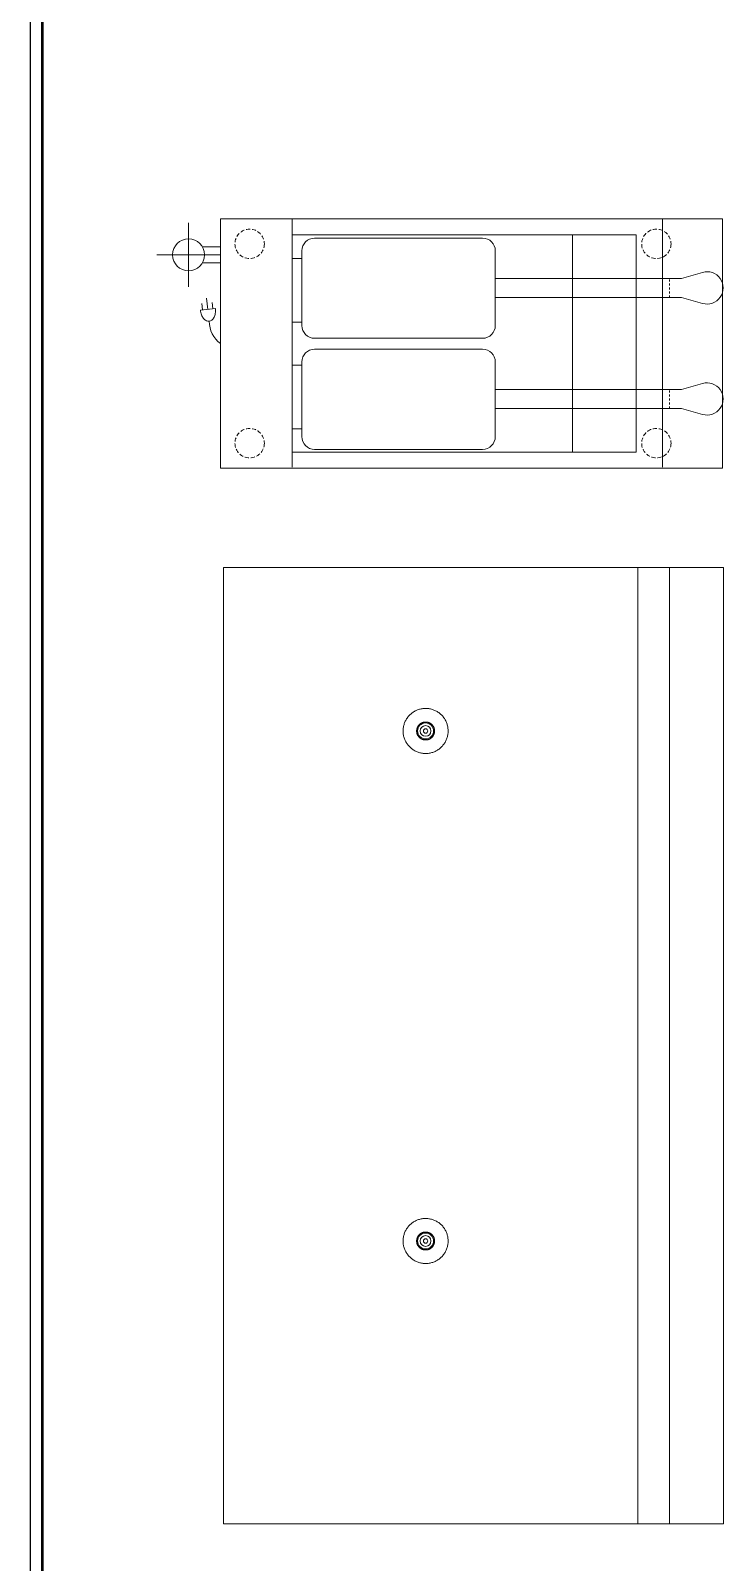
# Model space of a CAD drawing. Header units: inches. Extents: x -460 to 10305, y -938 to 5356.
# Drawn here: x 461.3 to 504.7, y 482.4 to 578.5 of the extents above; entities that cross this region are included whole.
import ezdxf

# ---------------------------------------------------------------- set-up
doc = ezdxf.new("R2010")
doc.units = ezdxf.units.IN
doc.header["$MEASUREMENT"] = 0
doc.linetypes.add('01-0263-G-DWG-BFP-ARCH$0$Dash', pattern=[0.25, 0.125, -0.125])
doc.linetypes.add('01-0263-G-DWG-BFP-ARCH$0$HIDDEN', pattern=[0.375, 0.25, -0.125])
doc.layers.add('01-0263-G-DWG-BFP-ARCH$0$SP-CASE', color=11, linetype='Continuous', lineweight=13)
doc.layers.add('01-0263-G-DWG-BFP-ARCH$0$SP-WALL', color=7, linetype='Continuous')

# ---------------------------------------------------------------- blocks, each defined once
blk = doc.blocks.new('01-0263-G-DWG-BFP-ARCH', base_point=(1295.158, 1352.862))
at = {"layer": '01-0263-G-DWG-BFP-ARCH$0$SP-CASE'}
for p, q in [((1799.57, 1916.319), (1768.07, 1916.319)), ((1768.07, 1916.319), (1768.07, 1900.694)), ((1799.57, 1916.319), (1768.07, 1916.319)), ((1772.57, 1900.74), (1772.57, 1916.319)), ((1795.819, 1916.319), (1795.819, 1900.74)), ((1799.57, 1900.694), (1799.57, 1916.319)), ((1766.936, 1914.569), (1768.07, 1914.569)), ((1794.164, 1915.319), (1772.57, 1915.319)), ((1784.523, 1915.117), (1773.977, 1915.117)), ((1790.164, 1901.694), (1790.164, 1915.319)), ((1794.164, 1901.694), (1794.164, 1915.319)), ((1768.07, 1913.569), (1766.936, 1913.569)), ((1772.57, 1913.849), (1773.18, 1913.849)), ((1773.18, 1914.32), (1773.18, 1909.633)), ((1785.32, 1909.633), (1785.32, 1914.32)), ((1785.32, 1912.591), (1796.999, 1912.591)), ((1796.999, 1912.591), (1798.326, 1912.971)), ((1785.32, 1911.403), (1796.999, 1911.403)), ((1796.999, 1911.403), (1798.326, 1911.022)), ((1773.18, 1909.849), (1772.57, 1909.849)), ((1773.977, 1908.835), (1784.523, 1908.835)), ((1773.977, 1908.148), (1784.523, 1908.148)), ((1773.18, 1907.154), (1772.57, 1907.154)), ((1773.18, 1902.664), (1773.18, 1907.351)), ((1785.32, 1907.351), (1785.32, 1902.664)), ((1796.999, 1905.622), (1798.326, 1906.003)), ((1785.32, 1905.622), (1796.999, 1905.622)), ((1785.32, 1904.434), (1796.999, 1904.434)), ((1796.999, 1904.434), (1798.326, 1904.053)), ((1772.57, 1903.154), (1773.18, 1903.154)), ((1772.57, 1901.694), (1794.164, 1901.694)), ((1784.523, 1901.867), (1773.977, 1901.867)), ((1799.57, 1900.694), (1768.07, 1900.694)), ((1768.258, 1894.445), (1768.258, 1834.445)), ((1799.633, 1894.445), (1768.258, 1894.445)), ((1794.258, 1894.445), (1794.258, 1834.445)), ((1796.258, 1834.445), (1796.258, 1894.445)), ((1799.633, 1834.445), (1799.633, 1894.445)), ((1780.434, 1883.963), (1780.443, 1883.943)), ((1780.434, 1883.963), (1780.443, 1883.943)), ((1780.434, 1883.963), (1780.443, 1883.943)), ((1781.457, 1884.431), (1781.447, 1884.451)), ((1781.457, 1884.431), (1781.447, 1884.451)), ((1781.457, 1884.431), (1781.447, 1884.451)), ((1780.434, 1851.963), (1780.443, 1851.943)), ((1780.434, 1851.963), (1780.443, 1851.943)), ((1780.434, 1851.963), (1780.443, 1851.943)), ((1781.457, 1852.431), (1781.447, 1852.451)), ((1781.457, 1852.431), (1781.447, 1852.451)), ((1781.457, 1852.431), (1781.447, 1852.451)), ((1768.258, 1834.445), (1799.633, 1834.445))]:
    blk.add_line(p, q, dxfattribs=at)
at = {"layer": '01-0263-G-DWG-BFP-ARCH$0$SP-CASE', "lineweight": 5}
for p, q in [((1766.07, 1912.069), (1766.07, 1916.069)), ((1764.07, 1914.069), (1768.07, 1914.069)), ((1767.754, 1910.699), (1766.817, 1910.601)), ((1766.949, 1910.615), (1766.907, 1911.013)), ((1767.27, 1910.648), (1767.196, 1911.36)), ((1767.592, 1910.682), (1767.551, 1911.08))]:
    blk.add_line(p, q, dxfattribs=at)
at = {"layer": '01-0263-G-DWG-BFP-ARCH$0$SP-CASE', "linetype": '01-0263-G-DWG-BFP-ARCH$0$Dash', "lineweight": 5}
for p, q in [((1796.252, 1911.403), (1796.252, 1912.591)), ((1796.252, 1904.434), (1796.252, 1905.622))]:
    blk.add_line(p, q, dxfattribs=at)
at = {"layer": '01-0263-G-DWG-BFP-ARCH$0$SP-CASE'}
for points in [[(1780.945, 1885.611), (1780.889, 1885.61), (1780.832, 1885.607), (1780.776, 1885.601), (1780.72, 1885.593), (1780.664, 1885.583), (1780.609, 1885.571), (1780.554, 1885.556), (1780.5, 1885.539), (1780.447, 1885.521), (1780.394, 1885.5), (1780.343, 1885.476), (1780.292, 1885.451), (1780.242, 1885.424), (1780.194, 1885.395), (1780.147, 1885.364), (1780.101, 1885.331), (1780.056, 1885.297), (1780.013, 1885.26), (1779.971, 1885.222), (1779.931, 1885.182), (1779.892, 1885.141), (1779.855, 1885.098), (1779.82, 1885.054), (1779.787, 1885.008), (1779.755, 1884.961), (1779.725, 1884.913), (1779.698, 1884.864), (1779.672, 1884.813), (1779.649, 1884.762), (1779.627, 1884.709), (1779.608, 1884.656), (1779.59, 1884.602), (1779.575, 1884.548), (1779.562, 1884.493), (1779.551, 1884.437), (1779.543, 1884.381), (1779.537, 1884.325), (1779.533, 1884.269), (1779.531, 1884.212), (1779.531, 1884.156), (1779.534, 1884.099), (1779.539, 1884.043), (1779.547, 1883.987), (1779.556, 1883.931), (1779.568, 1883.876), (1779.582, 1883.821), (1779.598, 1883.767), (1779.616, 1883.713), (1779.637, 1883.66), (1779.659, 1883.608), (1779.684, 1883.557), (1779.71, 1883.508), (1779.739, 1883.459), (1779.769, 1883.411), (1779.802, 1883.365), (1779.836, 1883.32), (1779.872, 1883.276), (1779.91, 1883.234), (1779.949, 1883.193), (1779.99, 1883.154), (1780.032, 1883.117), (1780.076, 1883.081), (1780.122, 1883.047), (1780.168, 1883.015), (1780.216, 1882.985), (1780.265, 1882.957), (1780.315, 1882.931), (1780.366, 1882.907), (1780.418, 1882.884), (1780.471, 1882.864), (1780.525, 1882.847), (1780.579, 1882.831), (1780.634, 1882.817), (1780.69, 1882.806), (1780.746, 1882.797), (1780.802, 1882.79), (1780.858, 1882.785), (1780.915, 1882.783), (1780.945, 1882.783)], [(1780.945, 1882.783), (1781.002, 1882.784), (1781.058, 1882.787), (1781.114, 1882.793), (1781.17, 1882.801), (1781.226, 1882.811), (1781.281, 1882.823), (1781.336, 1882.838), (1781.39, 1882.855), (1781.443, 1882.873), (1781.496, 1882.894), (1781.547, 1882.917), (1781.598, 1882.943), (1781.648, 1882.97), (1781.696, 1882.999), (1781.744, 1883.03), (1781.79, 1883.063), (1781.834, 1883.097), (1781.878, 1883.134), (1781.919, 1883.172), (1781.96, 1883.212), (1781.998, 1883.253), (1782.035, 1883.296), (1782.07, 1883.34), (1782.104, 1883.386), (1782.135, 1883.433), (1782.165, 1883.481), (1782.192, 1883.53), (1782.218, 1883.581), (1782.242, 1883.632), (1782.263, 1883.685), (1782.283, 1883.738), (1782.3, 1883.791), (1782.315, 1883.846), (1782.328, 1883.901), (1782.339, 1883.957), (1782.347, 1884.013), (1782.353, 1884.069), (1782.357, 1884.125), (1782.359, 1884.182), (1782.359, 1884.238), (1782.356, 1884.295), (1782.351, 1884.351), (1782.344, 1884.407), (1782.334, 1884.463), (1782.322, 1884.518), (1782.308, 1884.573), (1782.292, 1884.627), (1782.274, 1884.681), (1782.254, 1884.734), (1782.231, 1884.785), (1782.206, 1884.836), (1782.18, 1884.886), (1782.151, 1884.935), (1782.121, 1884.983), (1782.088, 1885.029), (1782.054, 1885.074), (1782.018, 1885.118), (1781.981, 1885.16), (1781.941, 1885.201), (1781.9, 1885.24), (1781.858, 1885.277), (1781.814, 1885.313), (1781.769, 1885.347), (1781.722, 1885.379), (1781.674, 1885.409), (1781.625, 1885.437), (1781.575, 1885.463), (1781.524, 1885.487), (1781.472, 1885.509), (1781.419, 1885.529), (1781.365, 1885.547), (1781.311, 1885.563), (1781.256, 1885.577), (1781.2, 1885.588), (1781.145, 1885.597), (1781.089, 1885.604), (1781.032, 1885.608), (1780.976, 1885.611), (1780.945, 1885.611)], [(1780.945, 1884.759), (1780.923, 1884.759), (1780.9, 1884.758), (1780.878, 1884.755), (1780.855, 1884.752), (1780.833, 1884.748), (1780.811, 1884.743), (1780.79, 1884.738), (1780.768, 1884.731), (1780.747, 1884.723), (1780.726, 1884.715), (1780.706, 1884.706), (1780.685, 1884.696), (1780.666, 1884.685), (1780.646, 1884.674), (1780.627, 1884.661), (1780.609, 1884.648), (1780.591, 1884.634), (1780.574, 1884.62), (1780.558, 1884.605), (1780.542, 1884.589), (1780.526, 1884.572), (1780.512, 1884.555), (1780.498, 1884.538), (1780.484, 1884.52), (1780.472, 1884.501), (1780.46, 1884.482), (1780.449, 1884.462), (1780.439, 1884.442), (1780.429, 1884.422), (1780.421, 1884.401), (1780.413, 1884.38), (1780.406, 1884.358), (1780.4, 1884.337), (1780.395, 1884.315), (1780.391, 1884.293), (1780.387, 1884.27), (1780.385, 1884.248), (1780.383, 1884.226), (1780.383, 1884.203), (1780.383, 1884.181), (1780.384, 1884.158), (1780.386, 1884.136), (1780.389, 1884.113), (1780.393, 1884.091), (1780.397, 1884.069), (1780.403, 1884.047), (1780.409, 1884.026), (1780.417, 1884.005), (1780.425, 1883.984), (1780.434, 1883.963), (1780.443, 1883.943), (1780.454, 1883.923), (1780.465, 1883.903), (1780.477, 1883.884), (1780.49, 1883.866), (1780.504, 1883.848), (1780.518, 1883.831), (1780.533, 1883.814), (1780.549, 1883.798), (1780.565, 1883.782), (1780.582, 1883.767), (1780.6, 1883.753), (1780.618, 1883.74), (1780.636, 1883.727), (1780.655, 1883.715), (1780.675, 1883.704), (1780.695, 1883.693), (1780.715, 1883.684), (1780.736, 1883.675), (1780.757, 1883.667), (1780.778, 1883.66), (1780.8, 1883.654), (1780.821, 1883.648), (1780.844, 1883.644), (1780.866, 1883.64), (1780.888, 1883.637), (1780.91, 1883.636), (1780.933, 1883.635), (1780.945, 1883.634)], [(1780.945, 1884.759), (1780.923, 1884.759), (1780.9, 1884.758), (1780.878, 1884.755), (1780.855, 1884.752), (1780.833, 1884.748), (1780.811, 1884.743), (1780.79, 1884.738), (1780.768, 1884.731), (1780.747, 1884.723), (1780.726, 1884.715), (1780.706, 1884.706), (1780.685, 1884.696), (1780.666, 1884.685), (1780.646, 1884.674), (1780.627, 1884.661), (1780.609, 1884.648), (1780.591, 1884.634), (1780.574, 1884.62), (1780.558, 1884.605), (1780.542, 1884.589), (1780.526, 1884.572), (1780.512, 1884.555), (1780.498, 1884.538), (1780.484, 1884.52), (1780.472, 1884.501), (1780.46, 1884.482), (1780.449, 1884.462), (1780.439, 1884.442), (1780.429, 1884.422), (1780.421, 1884.401), (1780.413, 1884.38), (1780.406, 1884.358), (1780.4, 1884.337), (1780.395, 1884.315), (1780.391, 1884.293), (1780.387, 1884.27), (1780.385, 1884.248), (1780.383, 1884.226), (1780.383, 1884.203), (1780.383, 1884.181), (1780.384, 1884.158), (1780.386, 1884.136), (1780.389, 1884.113), (1780.393, 1884.091), (1780.397, 1884.069), (1780.403, 1884.047), (1780.409, 1884.026), (1780.417, 1884.005), (1780.425, 1883.984), (1780.434, 1883.963), (1780.443, 1883.943), (1780.454, 1883.923), (1780.465, 1883.903), (1780.477, 1883.884), (1780.49, 1883.866), (1780.504, 1883.848), (1780.518, 1883.831), (1780.533, 1883.814), (1780.549, 1883.798), (1780.565, 1883.782), (1780.582, 1883.767), (1780.6, 1883.753), (1780.618, 1883.74), (1780.636, 1883.727), (1780.655, 1883.715), (1780.675, 1883.704), (1780.695, 1883.693), (1780.715, 1883.684), (1780.736, 1883.675), (1780.757, 1883.667), (1780.778, 1883.66), (1780.8, 1883.654), (1780.821, 1883.648), (1780.844, 1883.644), (1780.866, 1883.64), (1780.888, 1883.637), (1780.91, 1883.636), (1780.933, 1883.635), (1780.945, 1883.634)], [(1780.591, 1884.634), (1780.574, 1884.62), (1780.558, 1884.605), (1780.542, 1884.589), (1780.526, 1884.572), (1780.512, 1884.555)], [(1780.591, 1884.634), (1780.574, 1884.62), (1780.558, 1884.605), (1780.542, 1884.589), (1780.526, 1884.572), (1780.512, 1884.555)], [(1780.591, 1884.634), (1780.574, 1884.62), (1780.558, 1884.605), (1780.542, 1884.589), (1780.526, 1884.572), (1780.512, 1884.555)], [(1780.945, 1884.759), (1780.923, 1884.759), (1780.9, 1884.758), (1780.878, 1884.755), (1780.855, 1884.752), (1780.833, 1884.748), (1780.811, 1884.743), (1780.79, 1884.738), (1780.768, 1884.731), (1780.747, 1884.723), (1780.726, 1884.715), (1780.706, 1884.706)], [(1780.945, 1884.759), (1780.923, 1884.759), (1780.9, 1884.758), (1780.878, 1884.755), (1780.855, 1884.752), (1780.833, 1884.748)], [(1780.945, 1884.759), (1780.923, 1884.759), (1780.9, 1884.758), (1780.878, 1884.755), (1780.855, 1884.752), (1780.833, 1884.748)], [(1781.047, 1884.75), (1781.024, 1884.754), (1781.002, 1884.757), (1780.98, 1884.758), (1780.957, 1884.759), (1780.945, 1884.759)], [(1781.047, 1884.75), (1781.024, 1884.754), (1781.002, 1884.757), (1780.98, 1884.758), (1780.957, 1884.759), (1780.945, 1884.759)], [(1781.196, 1884.701), (1781.175, 1884.71), (1781.155, 1884.719), (1781.134, 1884.727), (1781.112, 1884.734), (1781.091, 1884.74), (1781.069, 1884.746), (1781.047, 1884.75), (1781.024, 1884.754), (1781.002, 1884.757), (1780.98, 1884.758), (1780.957, 1884.759), (1780.945, 1884.759)], [(1780.945, 1883.634), (1780.968, 1883.635), (1780.99, 1883.636), (1781.012, 1883.639), (1781.035, 1883.642), (1781.057, 1883.646), (1781.079, 1883.651), (1781.101, 1883.656), (1781.122, 1883.663), (1781.143, 1883.671), (1781.164, 1883.679), (1781.185, 1883.688), (1781.205, 1883.698), (1781.225, 1883.709), (1781.244, 1883.72), (1781.263, 1883.733), (1781.281, 1883.746), (1781.299, 1883.76), (1781.316, 1883.774), (1781.333, 1883.789), (1781.349, 1883.805), (1781.364, 1883.822), (1781.379, 1883.839), (1781.393, 1883.856), (1781.406, 1883.874), (1781.418, 1883.893), (1781.43, 1883.912), (1781.441, 1883.932), (1781.451, 1883.952), (1781.461, 1883.972), (1781.469, 1883.993), (1781.477, 1884.014), (1781.484, 1884.036), (1781.49, 1884.057), (1781.495, 1884.079), (1781.499, 1884.101), (1781.503, 1884.124), (1781.505, 1884.146), (1781.507, 1884.168), (1781.508, 1884.191), (1781.507, 1884.213), (1781.506, 1884.236), (1781.504, 1884.258), (1781.501, 1884.281), (1781.498, 1884.303), (1781.493, 1884.325), (1781.487, 1884.347), (1781.481, 1884.368), (1781.474, 1884.389), (1781.466, 1884.41), (1781.457, 1884.431), (1781.447, 1884.451), (1781.436, 1884.471), (1781.425, 1884.491), (1781.413, 1884.51), (1781.4, 1884.528), (1781.386, 1884.546), (1781.372, 1884.563), (1781.357, 1884.58), (1781.341, 1884.596), (1781.325, 1884.612), (1781.308, 1884.627), (1781.291, 1884.641), (1781.273, 1884.654), (1781.254, 1884.667), (1781.235, 1884.679), (1781.216, 1884.69), (1781.196, 1884.701), (1781.175, 1884.71), (1781.155, 1884.719), (1781.134, 1884.727), (1781.112, 1884.734), (1781.091, 1884.74), (1781.069, 1884.746), (1781.047, 1884.75), (1781.024, 1884.754), (1781.002, 1884.757), (1780.98, 1884.758), (1780.957, 1884.759), (1780.945, 1884.759)], [(1780.945, 1883.634), (1780.968, 1883.635), (1780.99, 1883.636), (1781.012, 1883.639), (1781.035, 1883.642), (1781.057, 1883.646), (1781.079, 1883.651), (1781.101, 1883.656), (1781.122, 1883.663), (1781.143, 1883.671), (1781.164, 1883.679), (1781.185, 1883.688), (1781.205, 1883.698), (1781.225, 1883.709), (1781.244, 1883.72), (1781.263, 1883.733), (1781.281, 1883.746), (1781.299, 1883.76), (1781.316, 1883.774), (1781.333, 1883.789), (1781.349, 1883.805), (1781.364, 1883.822), (1781.379, 1883.839), (1781.393, 1883.856), (1781.406, 1883.874), (1781.418, 1883.893), (1781.43, 1883.912), (1781.441, 1883.932), (1781.451, 1883.952), (1781.461, 1883.972), (1781.469, 1883.993), (1781.477, 1884.014), (1781.484, 1884.036), (1781.49, 1884.057), (1781.495, 1884.079), (1781.499, 1884.101), (1781.503, 1884.124), (1781.505, 1884.146), (1781.507, 1884.168), (1781.508, 1884.191), (1781.507, 1884.213), (1781.506, 1884.236), (1781.504, 1884.258), (1781.501, 1884.281), (1781.498, 1884.303), (1781.493, 1884.325), (1781.487, 1884.347), (1781.481, 1884.368), (1781.474, 1884.389), (1781.466, 1884.41), (1781.457, 1884.431), (1781.447, 1884.451), (1781.436, 1884.471), (1781.425, 1884.491), (1781.413, 1884.51), (1781.4, 1884.528), (1781.386, 1884.546), (1781.372, 1884.563), (1781.357, 1884.58), (1781.341, 1884.596), (1781.325, 1884.612), (1781.308, 1884.627), (1781.291, 1884.641), (1781.273, 1884.654), (1781.254, 1884.667), (1781.235, 1884.679), (1781.216, 1884.69), (1781.196, 1884.701), (1781.175, 1884.71), (1781.155, 1884.719), (1781.134, 1884.727), (1781.112, 1884.734), (1781.091, 1884.74), (1781.069, 1884.746), (1781.047, 1884.75), (1781.024, 1884.754), (1781.002, 1884.757), (1780.98, 1884.758), (1780.957, 1884.759), (1780.945, 1884.759)], [(1781.386, 1884.546), (1781.372, 1884.563), (1781.357, 1884.58), (1781.341, 1884.596), (1781.325, 1884.612), (1781.308, 1884.627), (1781.291, 1884.641), (1781.273, 1884.654), (1781.254, 1884.667)], [(1781.386, 1884.546), (1781.372, 1884.563), (1781.357, 1884.58), (1781.341, 1884.596), (1781.325, 1884.612), (1781.308, 1884.627), (1781.291, 1884.641), (1781.273, 1884.654), (1781.254, 1884.667)], [(1781.386, 1884.546), (1781.372, 1884.563), (1781.357, 1884.58), (1781.341, 1884.596), (1781.325, 1884.612), (1781.308, 1884.627), (1781.291, 1884.641), (1781.273, 1884.654), (1781.254, 1884.667)], [(1780.413, 1884.38), (1780.406, 1884.358), (1780.4, 1884.337), (1780.395, 1884.315), (1780.391, 1884.293), (1780.387, 1884.27), (1780.385, 1884.248), (1780.383, 1884.226), (1780.383, 1884.203), (1780.383, 1884.181), (1780.384, 1884.158), (1780.386, 1884.136), (1780.389, 1884.113)], [(1780.413, 1884.38), (1780.406, 1884.358), (1780.4, 1884.337), (1780.395, 1884.315), (1780.391, 1884.293), (1780.387, 1884.27), (1780.385, 1884.248), (1780.383, 1884.226), (1780.383, 1884.203), (1780.383, 1884.181), (1780.384, 1884.158), (1780.386, 1884.136), (1780.389, 1884.113)], [(1780.413, 1884.38), (1780.406, 1884.358), (1780.4, 1884.337), (1780.395, 1884.315), (1780.391, 1884.293), (1780.387, 1884.27), (1780.385, 1884.248), (1780.383, 1884.226), (1780.383, 1884.203), (1780.383, 1884.181), (1780.384, 1884.158), (1780.386, 1884.136), (1780.389, 1884.113)], [(1780.393, 1884.091), (1780.397, 1884.069), (1780.403, 1884.047)], [(1780.472, 1884.501), (1780.46, 1884.482), (1780.449, 1884.462), (1780.439, 1884.442)], [(1780.504, 1883.848), (1780.518, 1883.831), (1780.533, 1883.814), (1780.549, 1883.798), (1780.565, 1883.782), (1780.582, 1883.767), (1780.6, 1883.753), (1780.618, 1883.74), (1780.636, 1883.727)], [(1780.504, 1883.848), (1780.518, 1883.831), (1780.533, 1883.814), (1780.549, 1883.798), (1780.565, 1883.782), (1780.582, 1883.767), (1780.6, 1883.753), (1780.618, 1883.74), (1780.636, 1883.727)], [(1780.504, 1883.848), (1780.518, 1883.831), (1780.533, 1883.814), (1780.549, 1883.798), (1780.565, 1883.782), (1780.582, 1883.767), (1780.6, 1883.753), (1780.618, 1883.74), (1780.636, 1883.727)], [(1780.695, 1883.693), (1780.715, 1883.684), (1780.736, 1883.675), (1780.757, 1883.667), (1780.778, 1883.66), (1780.8, 1883.654), (1780.821, 1883.648), (1780.844, 1883.644), (1780.866, 1883.64), (1780.888, 1883.637), (1780.91, 1883.636), (1780.933, 1883.635), (1780.945, 1883.634)], [(1780.844, 1883.644), (1780.866, 1883.64), (1780.888, 1883.637), (1780.91, 1883.636), (1780.933, 1883.635), (1780.945, 1883.634)], [(1780.844, 1883.644), (1780.866, 1883.64), (1780.888, 1883.637), (1780.91, 1883.636), (1780.933, 1883.635), (1780.945, 1883.634)], [(1780.945, 1883.634), (1780.968, 1883.635), (1780.99, 1883.636), (1781.012, 1883.639), (1781.035, 1883.642), (1781.057, 1883.646), (1781.079, 1883.651), (1781.101, 1883.656), (1781.122, 1883.663), (1781.143, 1883.671), (1781.164, 1883.679), (1781.185, 1883.688)], [(1780.945, 1883.634), (1780.968, 1883.635), (1780.99, 1883.636), (1781.012, 1883.639), (1781.035, 1883.642), (1781.057, 1883.646)], [(1780.945, 1883.634), (1780.968, 1883.635), (1780.99, 1883.636), (1781.012, 1883.639), (1781.035, 1883.642), (1781.057, 1883.646)], [(1781.299, 1883.76), (1781.316, 1883.774), (1781.333, 1883.789), (1781.349, 1883.805), (1781.364, 1883.822), (1781.379, 1883.839)], [(1781.299, 1883.76), (1781.316, 1883.774), (1781.333, 1883.789), (1781.349, 1883.805), (1781.364, 1883.822), (1781.379, 1883.839)], [(1781.299, 1883.76), (1781.316, 1883.774), (1781.333, 1883.789), (1781.349, 1883.805), (1781.364, 1883.822), (1781.379, 1883.839)], [(1781.418, 1883.893), (1781.43, 1883.912), (1781.441, 1883.932), (1781.451, 1883.952)], [(1781.477, 1884.014), (1781.484, 1884.036), (1781.49, 1884.057), (1781.495, 1884.079), (1781.499, 1884.101), (1781.503, 1884.124), (1781.505, 1884.146), (1781.507, 1884.168), (1781.508, 1884.191), (1781.507, 1884.213), (1781.506, 1884.236), (1781.504, 1884.258), (1781.501, 1884.281)], [(1781.477, 1884.014), (1781.484, 1884.036), (1781.49, 1884.057), (1781.495, 1884.079), (1781.499, 1884.101), (1781.503, 1884.124), (1781.505, 1884.146), (1781.507, 1884.168), (1781.508, 1884.191), (1781.507, 1884.213), (1781.506, 1884.236), (1781.504, 1884.258), (1781.501, 1884.281)], [(1781.477, 1884.014), (1781.484, 1884.036), (1781.49, 1884.057), (1781.495, 1884.079), (1781.499, 1884.101), (1781.503, 1884.124), (1781.505, 1884.146), (1781.507, 1884.168), (1781.508, 1884.191), (1781.507, 1884.213), (1781.506, 1884.236), (1781.504, 1884.258), (1781.501, 1884.281)], [(1781.498, 1884.303), (1781.493, 1884.325), (1781.487, 1884.347)], [(1780.945, 1853.611), (1780.889, 1853.61), (1780.832, 1853.607), (1780.776, 1853.601), (1780.72, 1853.593), (1780.664, 1853.583), (1780.609, 1853.571), (1780.554, 1853.556), (1780.5, 1853.539), (1780.447, 1853.521), (1780.394, 1853.5), (1780.343, 1853.476), (1780.292, 1853.451), (1780.242, 1853.424), (1780.194, 1853.395), (1780.147, 1853.364), (1780.101, 1853.331), (1780.056, 1853.297), (1780.013, 1853.26), (1779.971, 1853.222), (1779.931, 1853.182), (1779.892, 1853.141), (1779.855, 1853.098), (1779.82, 1853.054), (1779.787, 1853.008), (1779.755, 1852.961), (1779.725, 1852.913), (1779.698, 1852.864), (1779.672, 1852.813), (1779.649, 1852.762), (1779.627, 1852.709), (1779.608, 1852.656), (1779.59, 1852.602), (1779.575, 1852.548), (1779.562, 1852.493), (1779.551, 1852.437), (1779.543, 1852.381), (1779.537, 1852.325), (1779.533, 1852.269), (1779.531, 1852.212), (1779.531, 1852.156), (1779.534, 1852.099), (1779.539, 1852.043), (1779.547, 1851.987), (1779.556, 1851.931), (1779.568, 1851.876), (1779.582, 1851.821), (1779.598, 1851.767), (1779.616, 1851.713), (1779.637, 1851.66), (1779.659, 1851.608), (1779.684, 1851.557), (1779.71, 1851.508), (1779.739, 1851.459), (1779.769, 1851.411), (1779.802, 1851.365), (1779.836, 1851.32), (1779.872, 1851.276), (1779.91, 1851.234), (1779.949, 1851.193), (1779.99, 1851.154), (1780.032, 1851.117), (1780.076, 1851.081), (1780.122, 1851.047), (1780.168, 1851.015), (1780.216, 1850.985), (1780.265, 1850.957), (1780.315, 1850.931), (1780.366, 1850.907), (1780.418, 1850.884), (1780.471, 1850.864), (1780.525, 1850.847), (1780.579, 1850.831), (1780.634, 1850.817), (1780.69, 1850.806), (1780.746, 1850.797), (1780.802, 1850.79), (1780.858, 1850.785), (1780.915, 1850.783), (1780.945, 1850.783)], [(1780.945, 1850.783), (1781.002, 1850.784), (1781.058, 1850.787), (1781.114, 1850.793), (1781.17, 1850.801), (1781.226, 1850.811), (1781.281, 1850.823), (1781.336, 1850.838), (1781.39, 1850.855), (1781.443, 1850.873), (1781.496, 1850.894), (1781.547, 1850.917), (1781.598, 1850.943), (1781.648, 1850.97), (1781.696, 1850.999), (1781.744, 1851.03), (1781.79, 1851.063), (1781.834, 1851.097), (1781.878, 1851.134), (1781.919, 1851.172), (1781.96, 1851.212), (1781.998, 1851.253), (1782.035, 1851.296), (1782.07, 1851.34), (1782.104, 1851.386), (1782.135, 1851.433), (1782.165, 1851.481), (1782.192, 1851.53), (1782.218, 1851.581), (1782.242, 1851.632), (1782.263, 1851.685), (1782.283, 1851.738), (1782.3, 1851.791), (1782.315, 1851.846), (1782.328, 1851.901), (1782.339, 1851.957), (1782.347, 1852.013), (1782.353, 1852.069), (1782.357, 1852.125), (1782.359, 1852.182), (1782.359, 1852.238), (1782.356, 1852.295), (1782.351, 1852.351), (1782.344, 1852.407), (1782.334, 1852.463), (1782.322, 1852.518), (1782.308, 1852.573), (1782.292, 1852.627), (1782.274, 1852.681), (1782.254, 1852.734), (1782.231, 1852.785), (1782.206, 1852.836), (1782.18, 1852.886), (1782.151, 1852.935), (1782.121, 1852.983), (1782.088, 1853.029), (1782.054, 1853.074), (1782.018, 1853.118), (1781.981, 1853.16), (1781.941, 1853.201), (1781.9, 1853.24), (1781.858, 1853.277), (1781.814, 1853.313), (1781.769, 1853.347), (1781.722, 1853.379), (1781.674, 1853.409), (1781.625, 1853.437), (1781.575, 1853.463), (1781.524, 1853.487), (1781.472, 1853.509), (1781.419, 1853.529), (1781.365, 1853.547), (1781.311, 1853.563), (1781.256, 1853.577), (1781.2, 1853.588), (1781.145, 1853.597), (1781.089, 1853.604), (1781.032, 1853.608), (1780.976, 1853.611), (1780.945, 1853.611)], [(1780.945, 1852.759), (1780.923, 1852.759), (1780.9, 1852.758), (1780.878, 1852.755), (1780.855, 1852.752), (1780.833, 1852.748), (1780.811, 1852.743), (1780.79, 1852.738), (1780.768, 1852.731), (1780.747, 1852.723), (1780.726, 1852.715), (1780.706, 1852.706), (1780.685, 1852.696), (1780.666, 1852.685), (1780.646, 1852.674), (1780.627, 1852.661), (1780.609, 1852.648), (1780.591, 1852.634), (1780.574, 1852.62), (1780.558, 1852.605), (1780.542, 1852.589), (1780.526, 1852.572), (1780.512, 1852.555), (1780.498, 1852.538), (1780.484, 1852.52), (1780.472, 1852.501), (1780.46, 1852.482), (1780.449, 1852.462), (1780.439, 1852.442), (1780.429, 1852.422), (1780.421, 1852.401), (1780.413, 1852.38), (1780.406, 1852.358), (1780.4, 1852.337), (1780.395, 1852.315), (1780.391, 1852.293), (1780.387, 1852.27), (1780.385, 1852.248), (1780.383, 1852.226), (1780.383, 1852.203), (1780.383, 1852.181), (1780.384, 1852.158), (1780.386, 1852.136), (1780.389, 1852.113), (1780.393, 1852.091), (1780.397, 1852.069), (1780.403, 1852.047), (1780.409, 1852.026), (1780.417, 1852.005), (1780.425, 1851.984), (1780.434, 1851.963), (1780.443, 1851.943), (1780.454, 1851.923), (1780.465, 1851.903), (1780.477, 1851.884), (1780.49, 1851.866), (1780.504, 1851.848), (1780.518, 1851.831), (1780.533, 1851.814), (1780.549, 1851.798), (1780.565, 1851.782), (1780.582, 1851.767), (1780.6, 1851.753), (1780.618, 1851.74), (1780.636, 1851.727), (1780.655, 1851.715), (1780.675, 1851.704), (1780.695, 1851.693), (1780.715, 1851.684), (1780.736, 1851.675), (1780.757, 1851.667), (1780.778, 1851.66), (1780.8, 1851.654), (1780.821, 1851.648), (1780.844, 1851.644), (1780.866, 1851.64), (1780.888, 1851.637), (1780.91, 1851.636), (1780.933, 1851.635), (1780.945, 1851.634)], [(1780.945, 1852.759), (1780.923, 1852.759), (1780.9, 1852.758), (1780.878, 1852.755), (1780.855, 1852.752), (1780.833, 1852.748), (1780.811, 1852.743), (1780.79, 1852.738), (1780.768, 1852.731), (1780.747, 1852.723), (1780.726, 1852.715), (1780.706, 1852.706), (1780.685, 1852.696), (1780.666, 1852.685), (1780.646, 1852.674), (1780.627, 1852.661), (1780.609, 1852.648), (1780.591, 1852.634), (1780.574, 1852.62), (1780.558, 1852.605), (1780.542, 1852.589), (1780.526, 1852.572), (1780.512, 1852.555), (1780.498, 1852.538), (1780.484, 1852.52), (1780.472, 1852.501), (1780.46, 1852.482), (1780.449, 1852.462), (1780.439, 1852.442), (1780.429, 1852.422), (1780.421, 1852.401), (1780.413, 1852.38), (1780.406, 1852.358), (1780.4, 1852.337), (1780.395, 1852.315), (1780.391, 1852.293), (1780.387, 1852.27), (1780.385, 1852.248), (1780.383, 1852.226), (1780.383, 1852.203), (1780.383, 1852.181), (1780.384, 1852.158), (1780.386, 1852.136), (1780.389, 1852.113), (1780.393, 1852.091), (1780.397, 1852.069), (1780.403, 1852.047), (1780.409, 1852.026), (1780.417, 1852.005), (1780.425, 1851.984), (1780.434, 1851.963), (1780.443, 1851.943), (1780.454, 1851.923), (1780.465, 1851.903), (1780.477, 1851.884), (1780.49, 1851.866), (1780.504, 1851.848), (1780.518, 1851.831), (1780.533, 1851.814), (1780.549, 1851.798), (1780.565, 1851.782), (1780.582, 1851.767), (1780.6, 1851.753), (1780.618, 1851.74), (1780.636, 1851.727), (1780.655, 1851.715), (1780.675, 1851.704), (1780.695, 1851.693), (1780.715, 1851.684), (1780.736, 1851.675), (1780.757, 1851.667), (1780.778, 1851.66), (1780.8, 1851.654), (1780.821, 1851.648), (1780.844, 1851.644), (1780.866, 1851.64), (1780.888, 1851.637), (1780.91, 1851.636), (1780.933, 1851.635), (1780.945, 1851.634)], [(1780.413, 1852.38), (1780.406, 1852.358), (1780.4, 1852.337), (1780.395, 1852.315), (1780.391, 1852.293), (1780.387, 1852.27), (1780.385, 1852.248), (1780.383, 1852.226), (1780.383, 1852.203), (1780.383, 1852.181), (1780.384, 1852.158), (1780.386, 1852.136), (1780.389, 1852.113)], [(1780.413, 1852.38), (1780.406, 1852.358), (1780.4, 1852.337), (1780.395, 1852.315), (1780.391, 1852.293), (1780.387, 1852.27), (1780.385, 1852.248), (1780.383, 1852.226), (1780.383, 1852.203), (1780.383, 1852.181), (1780.384, 1852.158), (1780.386, 1852.136), (1780.389, 1852.113)], [(1780.413, 1852.38), (1780.406, 1852.358), (1780.4, 1852.337), (1780.395, 1852.315), (1780.391, 1852.293), (1780.387, 1852.27), (1780.385, 1852.248), (1780.383, 1852.226), (1780.383, 1852.203), (1780.383, 1852.181), (1780.384, 1852.158), (1780.386, 1852.136), (1780.389, 1852.113)], [(1780.393, 1852.091), (1780.397, 1852.069), (1780.403, 1852.047)], [(1780.472, 1852.501), (1780.46, 1852.482), (1780.449, 1852.462), (1780.439, 1852.442)], [(1780.591, 1852.634), (1780.574, 1852.62), (1780.558, 1852.605), (1780.542, 1852.589), (1780.526, 1852.572), (1780.512, 1852.555)], [(1780.591, 1852.634), (1780.574, 1852.62), (1780.558, 1852.605), (1780.542, 1852.589), (1780.526, 1852.572), (1780.512, 1852.555)], [(1780.591, 1852.634), (1780.574, 1852.62), (1780.558, 1852.605), (1780.542, 1852.589), (1780.526, 1852.572), (1780.512, 1852.555)], [(1780.945, 1852.759), (1780.923, 1852.759), (1780.9, 1852.758), (1780.878, 1852.755), (1780.855, 1852.752), (1780.833, 1852.748), (1780.811, 1852.743), (1780.79, 1852.738), (1780.768, 1852.731), (1780.747, 1852.723), (1780.726, 1852.715), (1780.706, 1852.706)], [(1780.945, 1852.759), (1780.923, 1852.759), (1780.9, 1852.758), (1780.878, 1852.755), (1780.855, 1852.752), (1780.833, 1852.748)], [(1780.945, 1852.759), (1780.923, 1852.759), (1780.9, 1852.758), (1780.878, 1852.755), (1780.855, 1852.752), (1780.833, 1852.748)], [(1781.047, 1852.75), (1781.024, 1852.754), (1781.002, 1852.757), (1780.98, 1852.758), (1780.957, 1852.759), (1780.945, 1852.759)], [(1781.047, 1852.75), (1781.024, 1852.754), (1781.002, 1852.757), (1780.98, 1852.758), (1780.957, 1852.759), (1780.945, 1852.759)], [(1781.196, 1852.701), (1781.175, 1852.71), (1781.155, 1852.719), (1781.134, 1852.727), (1781.112, 1852.734), (1781.091, 1852.74), (1781.069, 1852.746), (1781.047, 1852.75), (1781.024, 1852.754), (1781.002, 1852.757), (1780.98, 1852.758), (1780.957, 1852.759), (1780.945, 1852.759)], [(1780.945, 1851.634), (1780.968, 1851.635), (1780.99, 1851.636), (1781.012, 1851.639), (1781.035, 1851.642), (1781.057, 1851.646), (1781.079, 1851.651), (1781.101, 1851.656), (1781.122, 1851.663), (1781.143, 1851.671), (1781.164, 1851.679), (1781.185, 1851.688), (1781.205, 1851.698), (1781.225, 1851.709), (1781.244, 1851.72), (1781.263, 1851.733), (1781.281, 1851.746), (1781.299, 1851.76), (1781.316, 1851.774), (1781.333, 1851.789), (1781.349, 1851.805), (1781.364, 1851.822), (1781.379, 1851.839), (1781.393, 1851.856), (1781.406, 1851.874), (1781.418, 1851.893), (1781.43, 1851.912), (1781.441, 1851.932), (1781.451, 1851.952), (1781.461, 1851.972), (1781.469, 1851.993), (1781.477, 1852.014), (1781.484, 1852.036), (1781.49, 1852.057), (1781.495, 1852.079), (1781.499, 1852.101), (1781.503, 1852.124), (1781.505, 1852.146), (1781.507, 1852.168), (1781.508, 1852.191), (1781.507, 1852.213), (1781.506, 1852.236), (1781.504, 1852.258), (1781.501, 1852.281), (1781.498, 1852.303), (1781.493, 1852.325), (1781.487, 1852.347), (1781.481, 1852.368), (1781.474, 1852.389), (1781.466, 1852.41), (1781.457, 1852.431), (1781.447, 1852.451), (1781.436, 1852.471), (1781.425, 1852.491), (1781.413, 1852.51), (1781.4, 1852.528), (1781.386, 1852.546), (1781.372, 1852.563), (1781.357, 1852.58), (1781.341, 1852.596), (1781.325, 1852.612), (1781.308, 1852.627), (1781.291, 1852.641), (1781.273, 1852.654), (1781.254, 1852.667), (1781.235, 1852.679), (1781.216, 1852.69), (1781.196, 1852.701), (1781.175, 1852.71), (1781.155, 1852.719), (1781.134, 1852.727), (1781.112, 1852.734), (1781.091, 1852.74), (1781.069, 1852.746), (1781.047, 1852.75), (1781.024, 1852.754), (1781.002, 1852.757), (1780.98, 1852.758), (1780.957, 1852.759), (1780.945, 1852.759)], [(1780.945, 1851.634), (1780.968, 1851.635), (1780.99, 1851.636), (1781.012, 1851.639), (1781.035, 1851.642), (1781.057, 1851.646), (1781.079, 1851.651), (1781.101, 1851.656), (1781.122, 1851.663), (1781.143, 1851.671), (1781.164, 1851.679), (1781.185, 1851.688), (1781.205, 1851.698), (1781.225, 1851.709), (1781.244, 1851.72), (1781.263, 1851.733), (1781.281, 1851.746), (1781.299, 1851.76), (1781.316, 1851.774), (1781.333, 1851.789), (1781.349, 1851.805), (1781.364, 1851.822), (1781.379, 1851.839), (1781.393, 1851.856), (1781.406, 1851.874), (1781.418, 1851.893), (1781.43, 1851.912), (1781.441, 1851.932), (1781.451, 1851.952), (1781.461, 1851.972), (1781.469, 1851.993), (1781.477, 1852.014), (1781.484, 1852.036), (1781.49, 1852.057), (1781.495, 1852.079), (1781.499, 1852.101), (1781.503, 1852.124), (1781.505, 1852.146), (1781.507, 1852.168), (1781.508, 1852.191), (1781.507, 1852.213), (1781.506, 1852.236), (1781.504, 1852.258), (1781.501, 1852.281), (1781.498, 1852.303), (1781.493, 1852.325), (1781.487, 1852.347), (1781.481, 1852.368), (1781.474, 1852.389), (1781.466, 1852.41), (1781.457, 1852.431), (1781.447, 1852.451), (1781.436, 1852.471), (1781.425, 1852.491), (1781.413, 1852.51), (1781.4, 1852.528), (1781.386, 1852.546), (1781.372, 1852.563), (1781.357, 1852.58), (1781.341, 1852.596), (1781.325, 1852.612), (1781.308, 1852.627), (1781.291, 1852.641), (1781.273, 1852.654), (1781.254, 1852.667), (1781.235, 1852.679), (1781.216, 1852.69), (1781.196, 1852.701), (1781.175, 1852.71), (1781.155, 1852.719), (1781.134, 1852.727), (1781.112, 1852.734), (1781.091, 1852.74), (1781.069, 1852.746), (1781.047, 1852.75), (1781.024, 1852.754), (1781.002, 1852.757), (1780.98, 1852.758), (1780.957, 1852.759), (1780.945, 1852.759)], [(1781.386, 1852.546), (1781.372, 1852.563), (1781.357, 1852.58), (1781.341, 1852.596), (1781.325, 1852.612), (1781.308, 1852.627), (1781.291, 1852.641), (1781.273, 1852.654), (1781.254, 1852.667)], [(1781.386, 1852.546), (1781.372, 1852.563), (1781.357, 1852.58), (1781.341, 1852.596), (1781.325, 1852.612), (1781.308, 1852.627), (1781.291, 1852.641), (1781.273, 1852.654), (1781.254, 1852.667)], [(1781.386, 1852.546), (1781.372, 1852.563), (1781.357, 1852.58), (1781.341, 1852.596), (1781.325, 1852.612), (1781.308, 1852.627), (1781.291, 1852.641), (1781.273, 1852.654), (1781.254, 1852.667)], [(1781.418, 1851.893), (1781.43, 1851.912), (1781.441, 1851.932), (1781.451, 1851.952)], [(1781.477, 1852.014), (1781.484, 1852.036), (1781.49, 1852.057), (1781.495, 1852.079), (1781.499, 1852.101), (1781.503, 1852.124), (1781.505, 1852.146), (1781.507, 1852.168), (1781.508, 1852.191), (1781.507, 1852.213), (1781.506, 1852.236), (1781.504, 1852.258), (1781.501, 1852.281)], [(1781.477, 1852.014), (1781.484, 1852.036), (1781.49, 1852.057), (1781.495, 1852.079), (1781.499, 1852.101), (1781.503, 1852.124), (1781.505, 1852.146), (1781.507, 1852.168), (1781.508, 1852.191), (1781.507, 1852.213), (1781.506, 1852.236), (1781.504, 1852.258), (1781.501, 1852.281)], [(1781.477, 1852.014), (1781.484, 1852.036), (1781.49, 1852.057), (1781.495, 1852.079), (1781.499, 1852.101), (1781.503, 1852.124), (1781.505, 1852.146), (1781.507, 1852.168), (1781.508, 1852.191), (1781.507, 1852.213), (1781.506, 1852.236), (1781.504, 1852.258), (1781.501, 1852.281)], [(1781.498, 1852.303), (1781.493, 1852.325), (1781.487, 1852.347)], [(1780.504, 1851.848), (1780.518, 1851.831), (1780.533, 1851.814), (1780.549, 1851.798), (1780.565, 1851.782), (1780.582, 1851.767), (1780.6, 1851.753), (1780.618, 1851.74), (1780.636, 1851.727)], [(1780.504, 1851.848), (1780.518, 1851.831), (1780.533, 1851.814), (1780.549, 1851.798), (1780.565, 1851.782), (1780.582, 1851.767), (1780.6, 1851.753), (1780.618, 1851.74), (1780.636, 1851.727)], [(1780.504, 1851.848), (1780.518, 1851.831), (1780.533, 1851.814), (1780.549, 1851.798), (1780.565, 1851.782), (1780.582, 1851.767), (1780.6, 1851.753), (1780.618, 1851.74), (1780.636, 1851.727)], [(1780.695, 1851.693), (1780.715, 1851.684), (1780.736, 1851.675), (1780.757, 1851.667), (1780.778, 1851.66), (1780.8, 1851.654), (1780.821, 1851.648), (1780.844, 1851.644), (1780.866, 1851.64), (1780.888, 1851.637), (1780.91, 1851.636), (1780.933, 1851.635), (1780.945, 1851.634)], [(1780.844, 1851.644), (1780.866, 1851.64), (1780.888, 1851.637), (1780.91, 1851.636), (1780.933, 1851.635), (1780.945, 1851.634)], [(1780.844, 1851.644), (1780.866, 1851.64), (1780.888, 1851.637), (1780.91, 1851.636), (1780.933, 1851.635), (1780.945, 1851.634)], [(1780.945, 1851.634), (1780.968, 1851.635), (1780.99, 1851.636), (1781.012, 1851.639), (1781.035, 1851.642), (1781.057, 1851.646), (1781.079, 1851.651), (1781.101, 1851.656), (1781.122, 1851.663), (1781.143, 1851.671), (1781.164, 1851.679), (1781.185, 1851.688)], [(1780.945, 1851.634), (1780.968, 1851.635), (1780.99, 1851.636), (1781.012, 1851.639), (1781.035, 1851.642), (1781.057, 1851.646)], [(1780.945, 1851.634), (1780.968, 1851.635), (1780.99, 1851.636), (1781.012, 1851.639), (1781.035, 1851.642), (1781.057, 1851.646)], [(1781.299, 1851.76), (1781.316, 1851.774), (1781.333, 1851.789), (1781.349, 1851.805), (1781.364, 1851.822), (1781.379, 1851.839)], [(1781.299, 1851.76), (1781.316, 1851.774), (1781.333, 1851.789), (1781.349, 1851.805), (1781.364, 1851.822), (1781.379, 1851.839)], [(1781.299, 1851.76), (1781.316, 1851.774), (1781.333, 1851.789), (1781.349, 1851.805), (1781.364, 1851.822), (1781.379, 1851.839)]]:
    blk.add_lwpolyline(points, dxfattribs=at)
at = {"layer": '01-0263-G-DWG-BFP-ARCH$0$SP-CASE', "linetype": '01-0263-G-DWG-BFP-ARCH$0$HIDDEN', "lineweight": 5}
for centre in [(1769.903, 1914.759), (1795.428, 1914.759), (1769.903, 1902.253), (1795.428, 1902.253)]:
    blk.add_circle(centre, 0.922, dxfattribs=at)
at = {"layer": '01-0263-G-DWG-BFP-ARCH$0$SP-CASE', "lineweight": 5}
for centre, radius, start, end in [((1766.07, 1914.069), 1, 90, 270), ((1766.07, 1914.069), 1, 270, 90), ((1768.016, 1910.726), 1.206, 185.94581, 200.4392), ((1766.555, 1910.574), 1.206, 351.45241, 5.94581), ((1767.665, 1910.595), 0.832, 200.4392, 217.9125), ((1767.453, 1910.43), 0.562, 217.9125, 242.37204), ((1767.332, 1910.2), 0.302, 242.37204, 309.51957), ((1769.126, 1909.914), 1.76, 180.49723, 233.14798), ((1767.167, 1910.4), 0.562, 309.51957, 333.97911), ((1766.925, 1910.518), 0.832, 333.97911, 351.45241)]:
    blk.add_arc(centre, radius, start, end, dxfattribs=at)
at = {"layer": '01-0263-G-DWG-BFP-ARCH$0$SP-CASE'}
for centre, radius, start, end in [((1773.977, 1914.32), 0.797, 90, 180), ((1784.523, 1914.32), 0.797, 0, 90), ((1798.606, 1911.997), 1.014, 254, 106), ((1773.977, 1909.633), 0.797, 180, 270), ((1784.523, 1909.633), 0.797, 270, 0), ((1773.977, 1907.351), 0.797, 90, 180), ((1784.523, 1907.351), 0.797, 0, 90), ((1798.606, 1905.028), 1.014, 254, 106), ((1773.977, 1902.664), 0.797, 180, 270), ((1784.523, 1902.664), 0.797, 270, 0), ((1780.945, 1884.197), 0.5, 90, 270), ((1780.945, 1884.197), 0.5, 270, 90), ((1780.945, 1884.197), 0.336, 90, 270), ((1780.945, 1884.197), 0.14, 90, 270), ((1780.945, 1884.197), 0.336, 270, 90), ((1780.945, 1884.197), 0.14, 270, 90), ((1780.945, 1852.197), 0.5, 90, 270), ((1780.945, 1852.197), 0.336, 90, 270), ((1780.945, 1852.197), 0.14, 90, 270), ((1780.945, 1852.197), 0.5, 270, 90), ((1780.945, 1852.197), 0.336, 270, 90), ((1780.945, 1852.197), 0.14, 270, 90)]:
    blk.add_arc(centre, radius, start, end, dxfattribs=at)
at = {"layer": '01-0263-G-DWG-BFP-ARCH$0$SP-WALL'}
blk.add_line((1756.158, 1777.683), (1756.158, 2049.308), dxfattribs=at)
at = {"layer": '01-0263-G-DWG-BFP-ARCH$0$SP-WALL', "lineweight": 50}
blk.add_line((1756.908, 1802.55), (1756.908, 1935.001), dxfattribs=at)

msp = doc.modelspace()

# ---------------------------------------------------------------- block references
msp.add_blockref('01-0263-G-DWG-BFP-ARCH', (0.263, 3.261))

doc.saveas('drawing.dxf')
